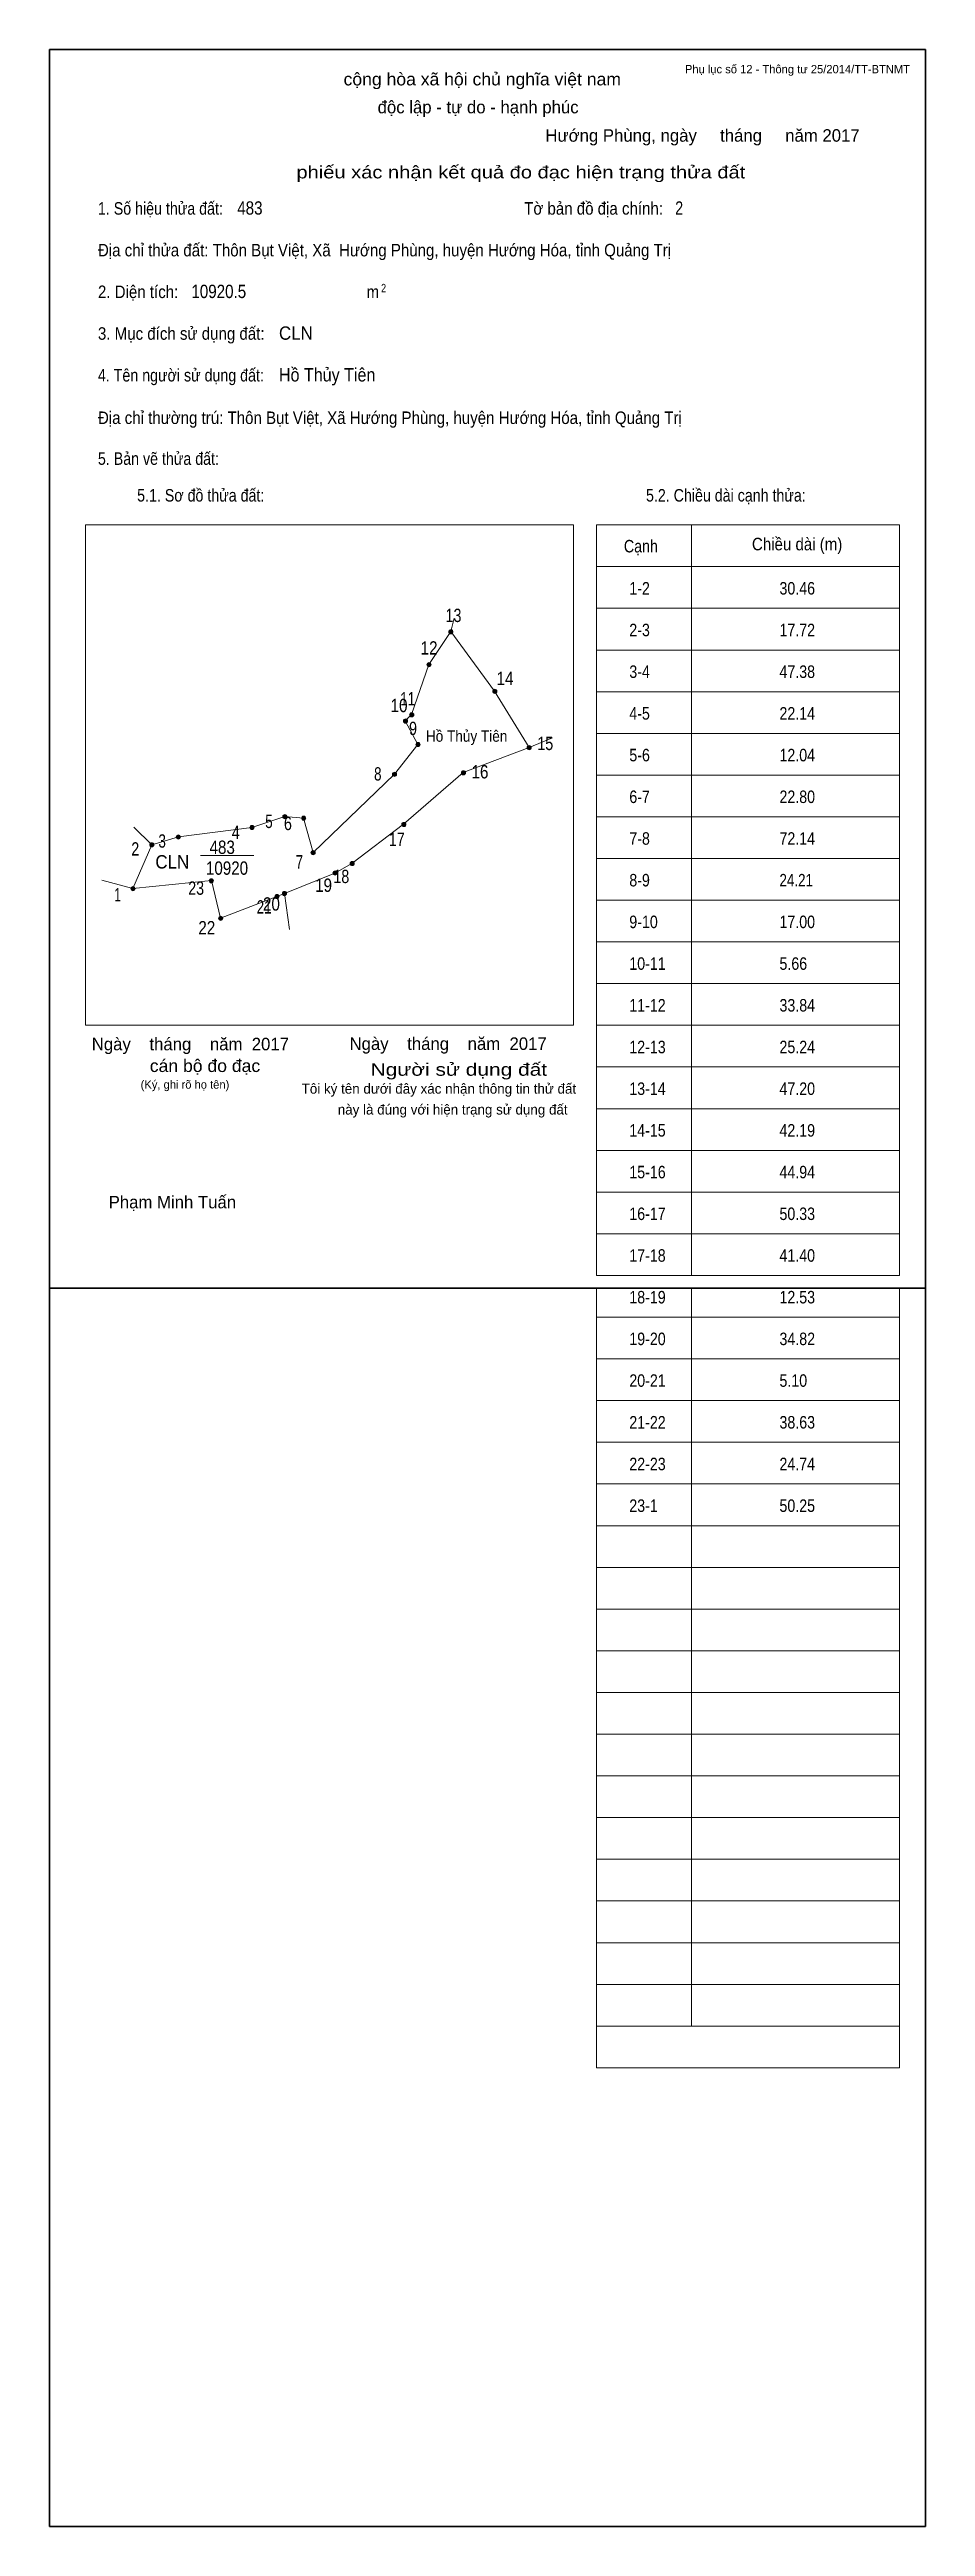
# Model space of a CAD drawing. Header units: centimetres. Extents: x 0 to 21, y -29.7 to 29.7.
import ezdxf
from ezdxf.enums import TextEntityAlignment as Align

# ---------------------------------------------------------------- set-up
doc = ezdxf.new("R2010")
doc.units = ezdxf.units.CM
doc.header["$LTSCALE"] = 0.12
for name, color, linetype in [('2', 7, 'Continuous'), ('30', 7, 'Continuous'), ('34', 7, 'Continuous')]:
    doc.layers.add(name, color=color, linetype=linetype)
for name, color, linetype, lineweight in [('32', 7, 'Continuous', 13), ('33', 7, 'Continuous', 13), ('6', 7, 'Continuous', 13), ('63', 7, 'Continuous', 13)]:
    doc.layers.add(name, color=color, linetype=linetype, lineweight=lineweight)

msp = doc.modelspace()

# ---------------------------------------------------------------- hatches: boundary and pattern name
at = {"layer": '32'}
for points in [[(9.6725, 15.7358, 1), (9.5725, 15.7358, 1)], [(9.1468, 14.9472, 1), (9.0468, 14.9472, 1)], [(10.7239, 14.3089, 1), (10.6239, 14.3089, 1)], [(8.7338, 13.7457, 1), (8.6338, 13.7457, 1)], [(8.5836, 13.5955, 1), (8.4836, 13.5955, 1)], [(8.884, 13.0322, 1), (8.784, 13.0322, 1)], [(11.55, 12.9571, 1), (11.45, 12.9571, 1)], [(8.3208, 12.3188, 1), (8.2208, 12.3188, 1)], [(9.9729, 12.3563, 1), (9.8729, 12.3563, 1)], [(5.6923, 11.3049, 1), (5.5923, 11.3049, 1)], [(6.1429, 11.2674, 1), (6.0429, 11.2674, 1)], [(3.1389, 10.8168, 1), (3.0389, 10.8168, 1)], [(4.9038, 11.0421, 1), (4.8038, 11.0421, 1)], [(8.546, 11.1172, 1), (8.446, 11.1172, 1)], [(2.5006, 10.6291, 1), (2.4006, 10.6291, 1)], [(6.3682, 10.4413, 1), (6.2682, 10.4413, 1)], [(7.3069, 10.1785, 1), (7.2069, 10.1785, 1)], [(2.05, 9.5777, 1), (1.95, 9.5777, 1)], [(3.9275, 9.7654, 1), (3.8275, 9.7654, 1)], [(5.6822, 9.462, 1), (5.5822, 9.462, 1)], [(6.8939, 9.9532, 1), (6.7939, 9.9532, 1)], [(4.1528, 8.8642, 1), (4.0528, 8.8642, 1)], [(5.5045, 9.3899, 1), (5.4045, 9.3899, 1)]]:
    msp.add_hatch(color=256, dxfattribs=at).paths.add_polyline_path(points)

# ---------------------------------------------------------------- linework, layer by layer
for centre in [(9.6225, 15.7358), (9.0968, 14.9472), (10.6739, 14.3089), (8.6838, 13.7457), (8.5336, 13.5955), (8.834, 13.0322), (11.5, 12.9571), (8.2708, 12.3188), (9.9229, 12.3563), (5.6423, 11.3049), (6.0929, 11.2674), (3.0889, 10.8168), (4.8538, 11.0421), (8.496, 11.1172), (2.4506, 10.6291), (6.3182, 10.4413), (7.2569, 10.1785), (2, 9.5777), (3.8775, 9.7654), (5.6322, 9.462), (6.8439, 9.9532), (4.1028, 8.8642), (5.4545, 9.3899)]:
    msp.add_circle(centre, 0.05, dxfattribs=at)
at = {"layer": '33'}
msp.add_line((3.62, 10.37), (4.9, 10.37), dxfattribs=at)
at = {"layer": '6'}
for p, q in [((9.62, 15.74), (9.7, 16.06)), ((11.5, 12.96), (12.06, 13.19)), ((2.45, 10.63), (2.02, 11.05)), ((2, 9.58), (2.45, 10.63)), ((1.25, 9.78), (2, 9.58)), ((5.63, 9.46), (5.75, 8.6))]:
    msp.add_line(p, q, dxfattribs=at)
for points in [[(9.62, 15.74), (10.67, 14.31), (11.5, 12.96), (9.92, 12.36), (8.49, 11.12), (7.25, 10.18), (6.84, 9.95), (5.63, 9.46)], [(9.62, 15.74), (9.09, 14.95), (8.68, 13.75), (8.53, 13.6), (8.83, 13.03), (8.27, 12.32), (6.32, 10.44), (6.09, 11.27)], [(2.45, 10.63), (3.09, 10.82), (4.85, 11.04), (5.64, 11.31), (6.09, 11.27)], [(5.63, 9.46), (5.45, 9.39), (4.1, 8.87), (3.88, 9.77), (2, 9.58)]]:
    msp.add_lwpolyline(points, dxfattribs=at)
at = {"layer": '63'}
for p, q in [((0.86, 18.3), (12.56, 18.3)), ((0.86, 6.3), (0.86, 18.3)), ((12.56, 6.3), (12.56, 18.3)), ((13.11, 18.3), (20.38, 18.3)), ((13.11, 0.3), (13.11, 18.3)), ((15.39, 0.3), (15.39, 18.3)), ((20.38, 0.3), (20.38, 18.3)), ((13.11, 17.3), (20.38, 17.3)), ((13.11, 16.3), (20.38, 16.3)), ((13.11, 15.3), (20.38, 15.3)), ((13.11, 14.3), (20.38, 14.3)), ((13.11, 13.3), (20.38, 13.3)), ((13.11, 12.3), (20.38, 12.3)), ((13.11, 11.3), (20.38, 11.3)), ((13.11, 10.3), (20.38, 10.3)), ((13.11, 9.3), (20.38, 9.3)), ((13.11, 8.3), (20.38, 8.3)), ((13.11, 7.3), (20.38, 7.3)), ((0.86, 6.3), (12.56, 6.3)), ((13.11, 6.3), (20.38, 6.3)), ((13.11, 5.3), (20.38, 5.3)), ((13.11, 4.3), (20.38, 4.3)), ((13.11, 3.3), (20.38, 3.3)), ((13.11, 2.3), (20.38, 2.3)), ((13.11, 1.3), (20.38, 1.3)), ((13.11, 0.3), (20.38, 0.3)), ((13.11, -18.7), (13.11, 0)), ((15.39, -17.7), (15.39, 0)), ((20.38, -18.7), (20.38, 0)), ((13.11, -0.7), (20.38, -0.7)), ((13.11, -0.7), (20.38, -0.7)), ((13.11, -1.7), (20.38, -1.7)), ((13.11, -2.7), (20.38, -2.7)), ((13.11, -3.7), (20.38, -3.7)), ((13.11, -4.7), (20.38, -4.7)), ((13.11, -5.7), (20.38, -5.7)), ((13.11, -6.7), (20.38, -6.7)), ((13.11, -7.7), (20.38, -7.7)), ((13.11, -8.7), (20.38, -8.7)), ((13.11, -9.7), (20.38, -9.7)), ((13.11, -10.7), (20.38, -10.7)), ((13.11, -11.7), (20.38, -11.7)), ((13.11, -12.7), (20.38, -12.7)), ((13.11, -13.7), (20.38, -13.7)), ((13.11, -14.7), (20.38, -14.7)), ((13.11, -15.7), (20.38, -15.7)), ((13.11, -16.7), (20.38, -16.7)), ((13.11, -17.7), (20.38, -17.7)), ((13.11, -18.7), (20.38, -18.7))]:
    msp.add_line(p, q, dxfattribs=at)
at = {"layer": '63', "lineweight": 35}
for p, q in [((0, -29.7), (0, 0)), ((21, 0), (0, 0)), ((21, -29.7), (21, 0)), ((21, -29.7), (0, -29.7))]:
    msp.add_line(p, q, dxfattribs=at)
msp.add_lwpolyline([(0, 0), (0, 29.7), (21, 29.7), (21, 0)], close=True, dxfattribs=at)

# ---------------------------------------------------------------- texts
at = {"layer": '2', "width": 0.9}
msp.add_text('Hồ Thủy Tiên', height=0.2702, dxfattribs=at).set_placement((10, 13.1), align=Align.CENTER)
at = {"layer": '30'}
for s, width, p in [('1-2', 0.85, (13.9, 16.63)), ('30.46', 0.85, (17.5, 16.63)), ('2-3', 0.85, (13.9, 15.63)), ('17.72', 0.85, (17.5, 15.63)), ('3-4', 0.85, (13.9, 14.63)), ('47.38', 0.85, (17.5, 14.63)), ('4-5', 0.85, (13.9, 13.63)), ('22.14', 0.85, (17.5, 13.63)), ('5-6', 0.85, (13.9, 12.63)), ('12.04', 0.85, (17.5, 12.63)), ('6-7', 0.85, (13.9, 11.63)), ('22.80', 0.85, (17.5, 11.63)), ('7-8', 0.85, (13.9, 10.63)), ('72.14', 0.85, (17.5, 10.63)), ('8-9', 0.85, (13.9, 9.63)), ('24.21', 0.8, (17.5, 9.63)), ('9-10', 0.85, (13.9, 8.63)), ('17.00', 0.85, (17.5, 8.63)), ('10-11', 0.85, (13.9, 7.63)), ('5.66', 0.85, (17.5, 7.63)), ('11-12', 0.85, (13.9, 6.63)), ('33.84', 0.85, (17.5, 6.63)), ('12-13', 0.85, (13.9, 5.63)), ('25.24', 0.85, (17.5, 5.63)), ('13-14', 0.85, (13.9, 4.63)), ('47.20', 0.85, (17.5, 4.63)), ('14-15', 0.85, (13.9, 3.63)), ('42.19', 0.85, (17.5, 3.63)), ('15-16', 0.85, (13.9, 2.63)), ('44.94', 0.85, (17.5, 2.63)), ('16-17', 0.85, (13.9, 1.63)), ('50.33', 0.85, (17.5, 1.63)), ('17-18', 0.85, (13.9, 0.63)), ('41.40', 0.85, (17.5, 0.63)), ('18-19', 0.85, (13.9, -0.37)), ('12.53', 0.85, (17.5, -0.37)), ('19-20', 0.85, (13.9, -1.37)), ('34.82', 0.85, (17.5, -1.37)), ('20-21', 0.85, (13.9, -2.37)), ('5.10', 0.85, (17.5, -2.37)), ('21-22', 0.85, (13.9, -3.37)), ('38.63', 0.85, (17.5, -3.37)), ('22-23', 0.85, (13.9, -4.37)), ('24.74', 0.85, (17.5, -4.37)), ('23-1', 0.85, (13.9, -5.37)), ('50.25', 0.85, (17.5, -5.37))]:
    msp.add_text(s, height=0.3, dxfattribs=dict(at, width=width)).set_placement(p)
at = {"layer": '32'}
for s, width, p in [('13', 0.8, (9.685, 15.97)), ('12', 0.85, (9.1, 15.19)), ('11', 0.75, (8.585, 13.97)), ('14', 0.85, (10.92, 14.46)), ('10', 0.85, (8.38, 13.81)), ('9', 0.8, (8.715, 13.26)), ('15', 0.8, (11.885, 12.9)), ('8', 0.75, (7.87, 12.17)), ('16', 0.85, (10.32, 12.22)), ('5', 0.75, (5.26, 11.03)), ('6', 0.8, (5.715, 10.98)), ('2', 0.8, (2.055, 10.37)), ('3', 0.75, (2.7, 10.56)), ('4', 0.8, (4.465, 10.77)), ('17', 0.8, (8.325, 10.6)), ('7', 0.75, (5.99, 10.06)), ('1', 0.65, (1.63, 9.27)), ('23', 0.8, (3.515, 9.43)), ('19', 0.85, (6.57, 9.5)), ('18', 0.8, (6.995, 9.71)), ('21', 0.75, (5.145, 8.98)), ('20', 0.85, (5.32, 9.05)), ('22', 0.85, (3.77, 8.48))]:
    msp.add_text(s, height=0.32, dxfattribs=dict(at, width=width)).set_placement(p, align=Align.CENTER)
at = {"layer": '33', "width": 0.85}
for s, p in [('483', (4.14, 10.41)), ('10920', (4.255, 9.91))]:
    msp.add_text(s, height=0.32, dxfattribs=at).set_placement(p, align=Align.CENTER)
at = {"layer": '33', "width": 0.95}
msp.add_text('CLN', height=0.32, dxfattribs=at).set_placement((3.35, 10.06), align=Align.RIGHT)
at = {"layer": '34'}
for s, width, p in [('483', 0.85, (4.5, 25.74)), ('2', 0.8, (15, 25.74)), ('10920.5', 0.85, (3.4, 23.74)), ('CLN', 0.95, (5.5, 22.74)), ('Hồ Thủy Tiên', 0.9, (5.5, 21.74))]:
    msp.add_text(s, height=0.32, dxfattribs=dict(at, width=width)).set_placement(p)
at = {"layer": '63', "width": 1.05}
msp.add_text('cộng hòa xã hội chủ nghĩa việt nam', height=0.3, dxfattribs=at).set_placement((10.375, 28.84), align=Align.CENTER)
at = {"layer": '63'}
for s, height, p in [('Phụ lục số 12 - Thông tư 25/2014/TT-BTNMT', 0.2, (20.63, 29.13)), ('Ngày    tháng    năm  2017', 0.3, (5.74, 5.7)), ('Ngày    tháng    năm  2017', 0.3, (11.92, 5.71)), ('(Ký, ghi rõ họ tên)', 0.2, (4.31, 4.78))]:
    msp.add_text(s, height=height, dxfattribs=at).set_placement(p, align=Align.RIGHT)
for s, height, p in [('độc lập - tự do - hạnh phúc', 0.3, (10.275, 28.17)), ('Hướng Phùng, ngày     tháng     năm 2017', 0.3, (15.655, 27.49)), ('Tôi ký tên dưới đây xác nhận thông tin thử đất', 0.24, (9.335, 4.66)), ('này là đúng với hiện trạng sử dụng đất', 0.24, (9.665, 4.16)), ('Phạm Minh Tuấn', 0.3, (2.945, 1.91))]:
    msp.add_text(s, height=height, dxfattribs=at).set_placement(p, align=Align.CENTER)
for s, width, p in [('phiếu xác nhận kết quả đo đạc hiện trạng thửa đất', 1.2, (16.68, 26.61)), ('cán bộ đo đạc', 1.05, (5.05, 5.18)), ('Người sử dụng đất', 1.25, (11.93, 5.09))]:
    msp.add_text(s, height=0.3, dxfattribs=dict(at, width=width)).set_placement(p, align=Align.RIGHT)
for s, height, width, p in [('1. Số hiệu thửa đất:', 0.3, 0.85, (1.16, 25.74)), ('Tờ bản đồ địa chính:', 0.3, 0.9, (11.38, 25.74)), ('Địa chỉ thửa đất: Thôn Bụt Việt, Xã  Hướng Phùng, huyện Hướng Hóa, tỉnh Quảng Trị', 0.3, 0.9, (1.16, 24.74)), ('2. Diện tích:', 0.3, 0.9, (1.16, 23.74)), ('m', 0.3, 0.9, (7.6, 23.74)), ('2', 0.2, 0.8, (7.95, 23.88)), ('3. Mục đích sử dụng đất:', 0.3, 0.9, (1.16, 22.74)), ('4. Tên người sử dụng đất:', 0.3, 0.85, (1.16, 21.74)), ('Địa chỉ thường trú: Thôn Bụt Việt, Xã Hướng Phùng, huyện Hướng Hóa, tỉnh Quảng Trị', 0.3, 0.9, (1.16, 20.72)), ('5. Bản vẽ thửa đất:', 0.3, 0.85, (1.16, 19.74)), ('5.1. Sơ đồ thửa đất:', 0.3, 0.85, (2.1, 18.86)), ('5.2. Chiều dài cạnh thửa:', 0.3, 0.85, (14.3, 18.86)), ('Cạnh', 0.3, 0.85, (13.77, 17.64)), ('Chiều dài (m)', 0.3, 0.9, (16.84, 17.69))]:
    msp.add_text(s, height=height, dxfattribs=dict(at, width=width)).set_placement(p)

doc.saveas('drawing.dxf')
